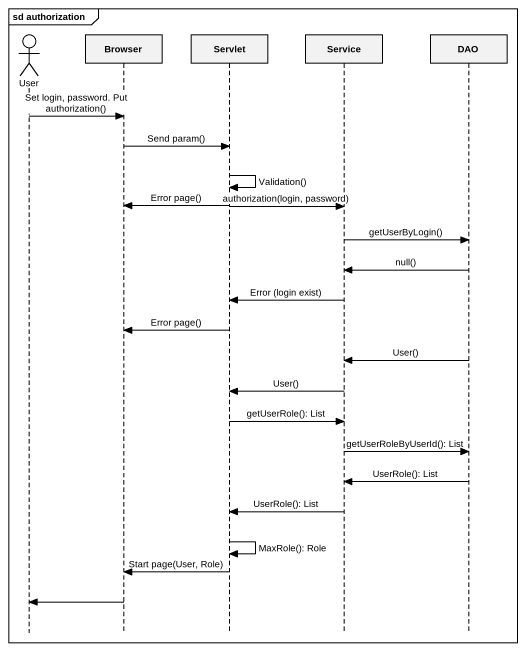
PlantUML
@startuml
mainframe sd authorization
hide footbox
actor User
participant Browser
participant Servlet
participant Service
participant DAO

User -> Browser : Set login, password. Put authorization()
Browser -> Servlet : Send param()
Servlet -> Servlet : Validation()
Servlet -> Browser : Error page()
Servlet -> Service : authorization(login, password)
Service -> DAO : getUserByLogin()
DAO -> Service : null()
Service -> Servlet : Error (login exist)
Servlet -> Browser : Error page()
DAO -> Service : User()
Service -> Servlet : User()
Servlet -> Service : getUserRole(): List
Service -> DAO : getUserRoleByUserId(): List
DAO -> Service : UserRole(): List
Service -> Servlet : UserRole(): List
Servlet -> Servlet : MaxRole(): Role
Servlet -> Browser : Start page(User, Role)
Browser -> User
@enduml
